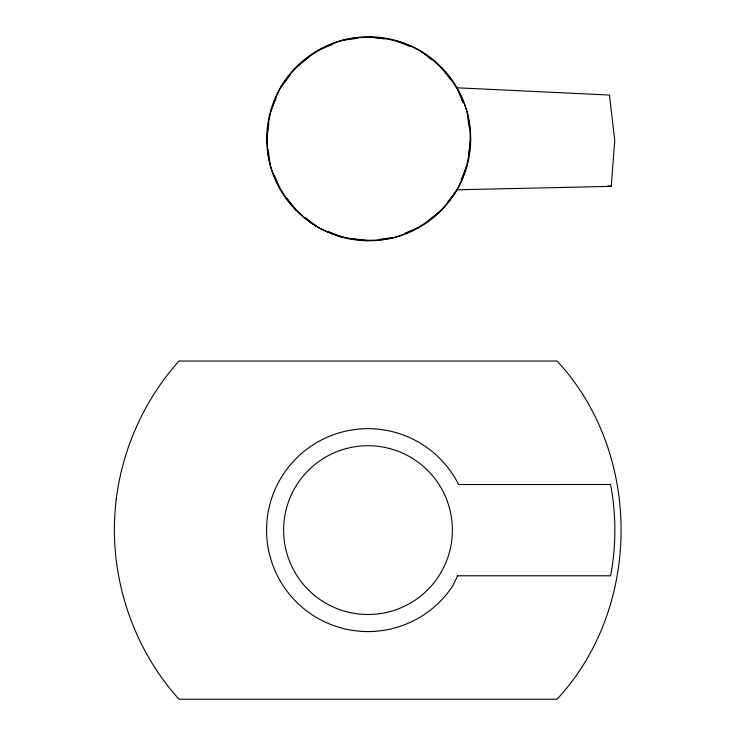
<?xml version="1.0" encoding="UTF-8"?>
<svg xmlns="http://www.w3.org/2000/svg" width="736" height="736" viewBox="0 0 736 736"><rect width="100%" height="100%" fill="white"/><g stroke="black" fill="none" stroke-linecap="round" stroke-linejoin="round"><path stroke-width="1.1" d="M457.01 189.796C469.789 166.115 473.414 138.607 467.204 112.424C459.485 86.646 442.603 64.63 419.695 50.508C396.005 37.729 368.506 34.114 342.323 40.324C316.535 48.042 294.529 64.924 280.407 87.832C267.628 111.513 264.003 139.021 270.222 165.204C277.932 190.992 294.823 212.998 317.731 227.12C341.412 239.899 368.911 243.515 395.103 237.305C420.882 229.595 442.888 212.704 457.01 189.796L611.276 186.346L614.744 140.686L609.472 95.054L457.038 87.796M268.769 123.409L266.883 137.788M270.609 111.476L276.166 98.063M466.808 166.161L461.251 179.566M468.648 154.229L470.543 139.84M281.032 87.014L289.864 75.504M456.384 190.615L447.552 202.124M297.427 66.084L308.936 57.252M439.99 211.545L428.481 220.377M318.679 50.112L332.083 44.565M418.738 227.516L405.334 233.064M343.344 40.186L357.733 38.3M394.082 237.443L379.693 239.338M369.73 36.984L384.118 38.879M367.687 240.644L353.298 238.749M607.872 185.849L611.276 186.346M396.051 40.719L409.455 46.276M341.366 236.909L327.962 231.352M420.514 51.134L432.023 59.975M316.912 226.495L305.394 217.654M441.434 67.528L450.266 79.046M295.982 210.1L287.15 198.582M457.406 88.78L462.962 102.194M280.011 188.848L274.454 175.435M462.125 100.096L462.981 102.148M467.332 113.445L469.228 127.834M270.084 164.183L268.189 149.794M116.251 499.348C107.309 570.943 130.649 645.601 178.958 699.2L557.042 699.2C642.427 607.531 642.427 452.704 557.042 361.036L178.958 361.036C144.67 399.39 122.498 448.279 116.251 499.348M457.645 575.782L452.806 585.801A101.448 101.448 0 0 1 298.439 603.962A101.448 101.448 0 0 1 307.354 448.794A101.448 101.448 0 0 1 458.62 484.518L610.604 484.49A246.854 246.854 0 0 1 610.595 575.782L457.645 575.782M321.678 600.668A84.392 84.392 0 0 0 452.254 534.962A84.392 84.392 0 0 0 330.068 454.728A84.392 84.392 0 0 0 321.678 600.668M317.713 227.111A101.991 101.991 0 0 0 470.7 138.791A101.991 101.991 0 0 0 317.713 50.462A101.991 101.991 0 0 0 317.713 227.111"/></g></svg>
